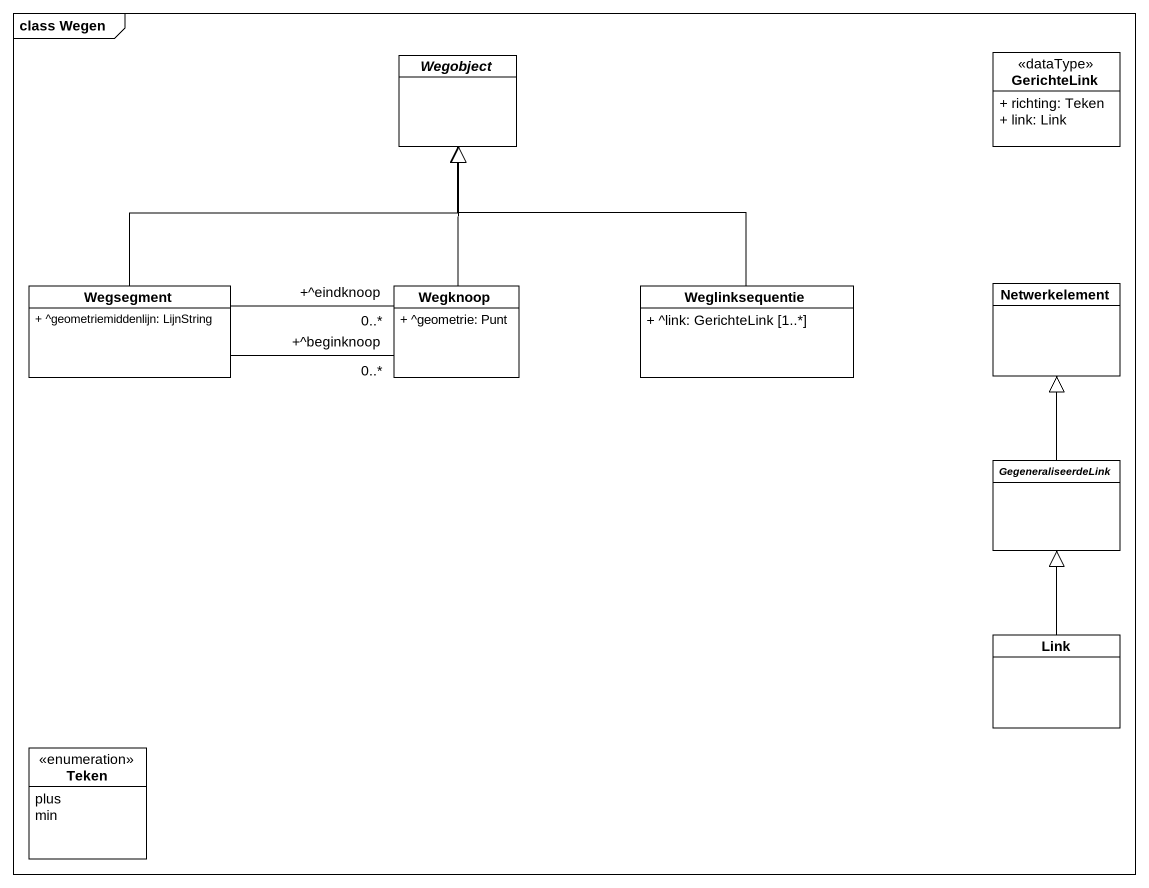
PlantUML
@startuml
mainframe class Wegen
hide circle
hide empty members
skinparam classAttributeIconSize 0
abstract class Wegobject
class GerichteLink <<dataType>> {
  + richting: Teken
  + link: Link
}
class Wegsegment {
  + ^geometriemiddenlijn: LijnString
}
class Wegknoop {
  + ^geometrie: Punt
}
class Weglinksequentie {
  + ^link: GerichteLink [1..*]
}
class Netwerkelement
abstract class GegeneraliseerdeLink
class Link
enum Teken {
  plus
  min
}
Wegsegment -up-|> Wegobject
Wegsegment -right- "+^eindknoop\n0..*" Wegknoop
Wegsegment -right- "+^beginknoop\n0..*" Wegknoop
Wegknoop -up-|> Wegobject
Weglinksequentie -up-|> Wegobject
GegeneraliseerdeLink -up-|> Netwerkelement
Link -up-|> GegeneraliseerdeLink
@enduml
